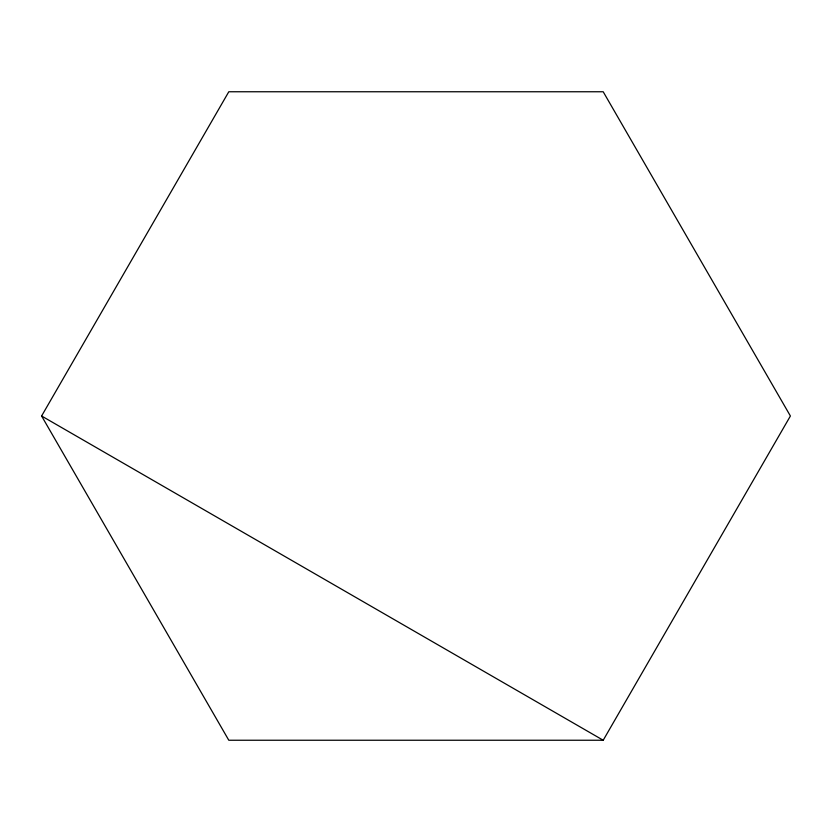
<?xml version="1.0" encoding="UTF-8"?>
<svg xmlns="http://www.w3.org/2000/svg" width="832" height="832" viewBox="0 0 832 832"><rect width="100%" height="100%" fill="white"/><g stroke="black" fill="none" stroke-linecap="round" stroke-linejoin="round"><path stroke-width="1.25" d="M41.6 416L228.8 91.759L603.2 91.759L790.4 416L603.2 740.241L228.8 740.241L41.6 416L603.2 740.241"/></g></svg>
